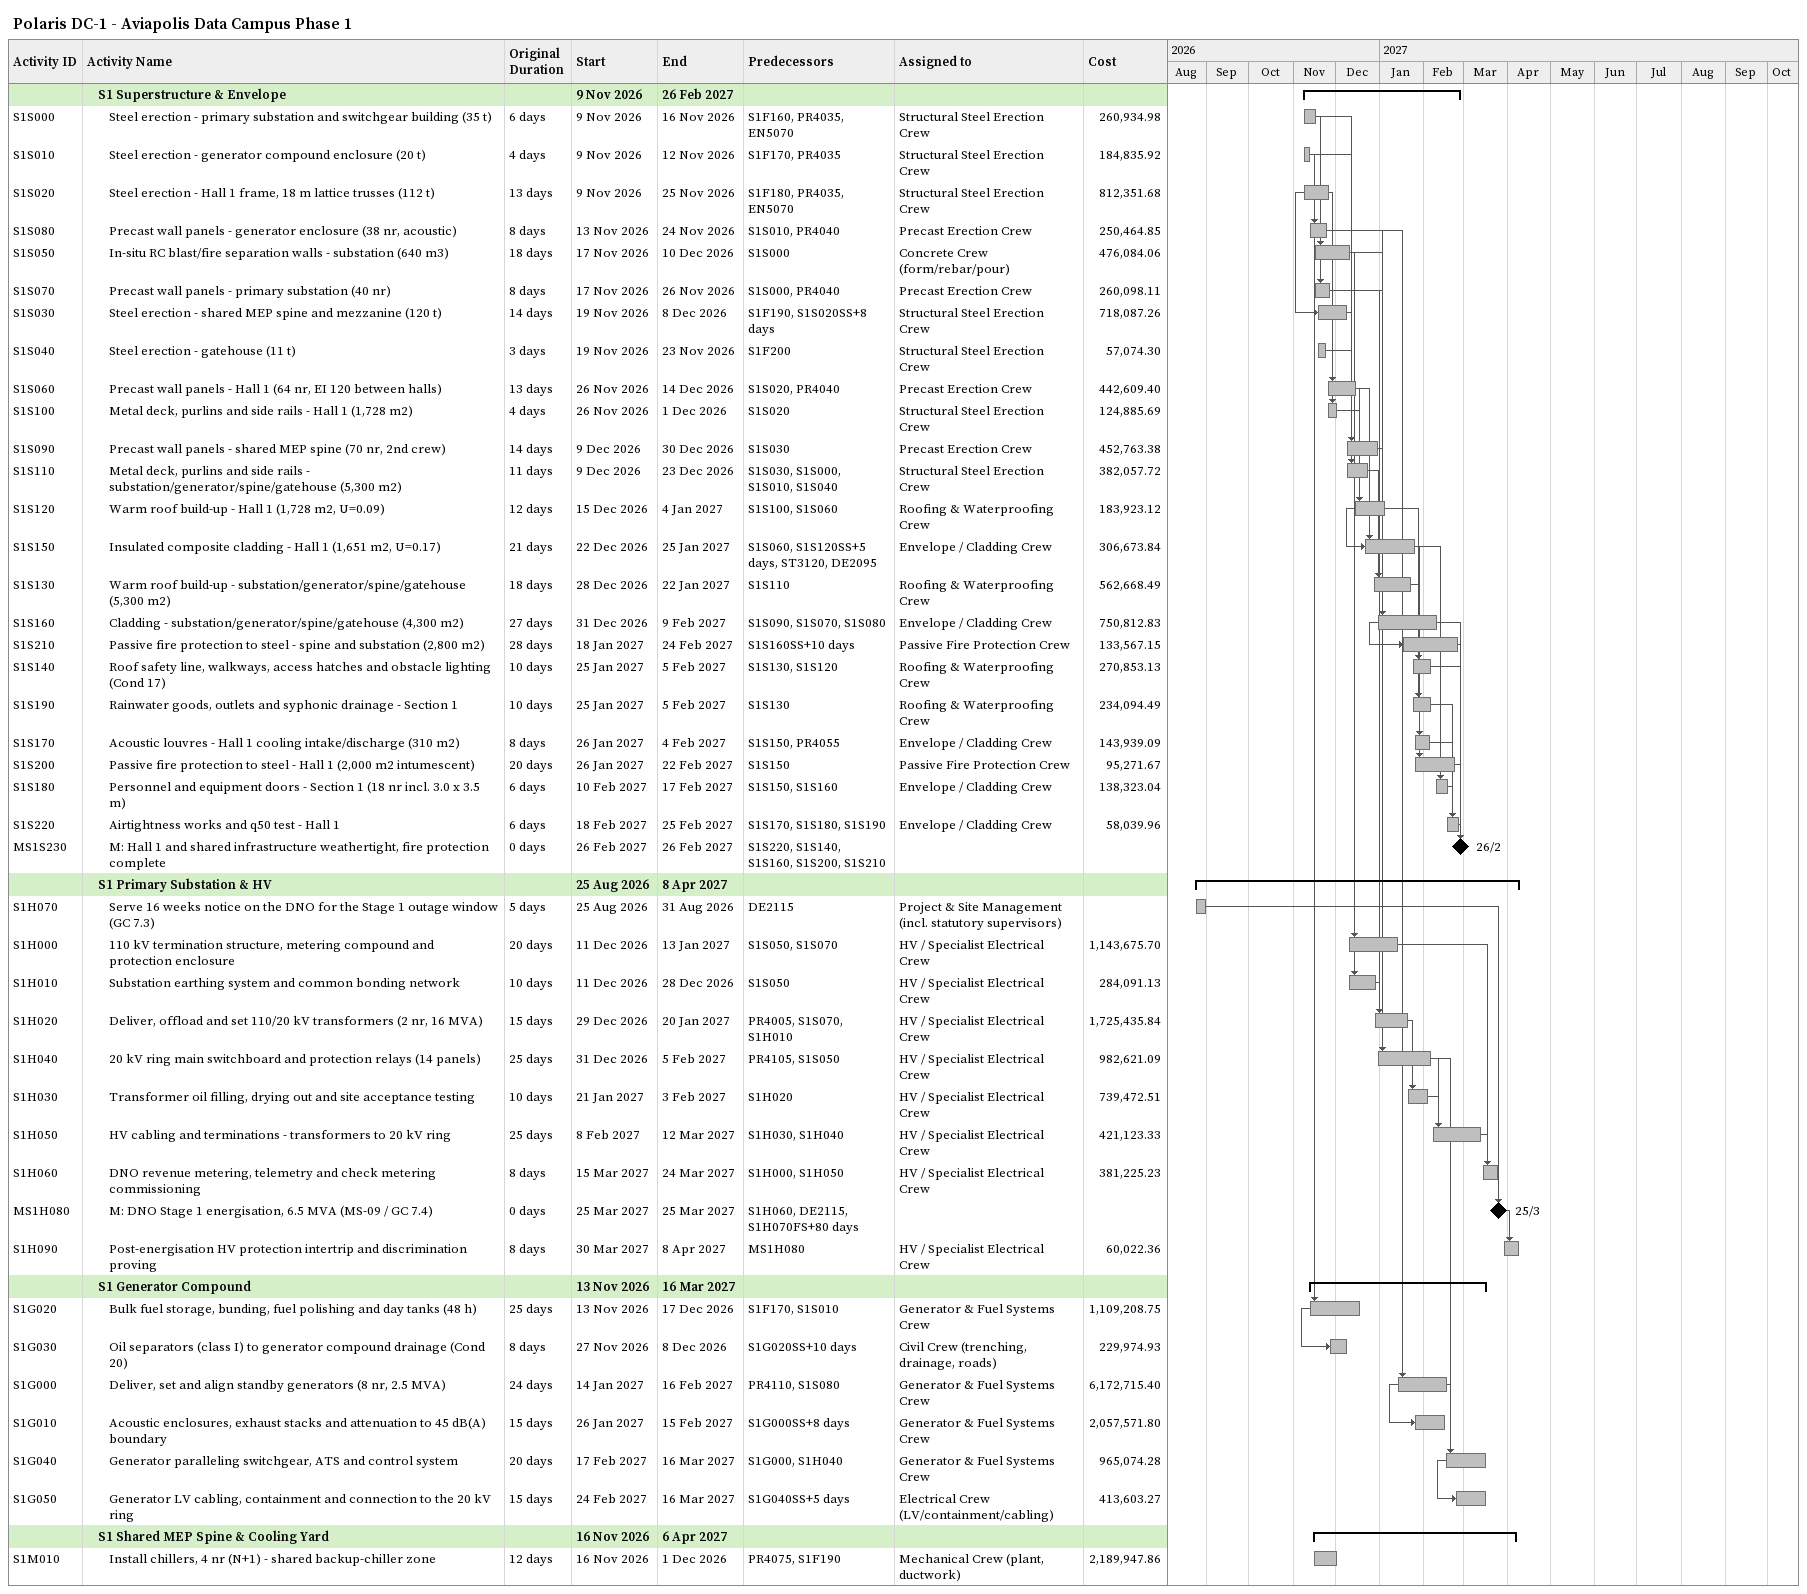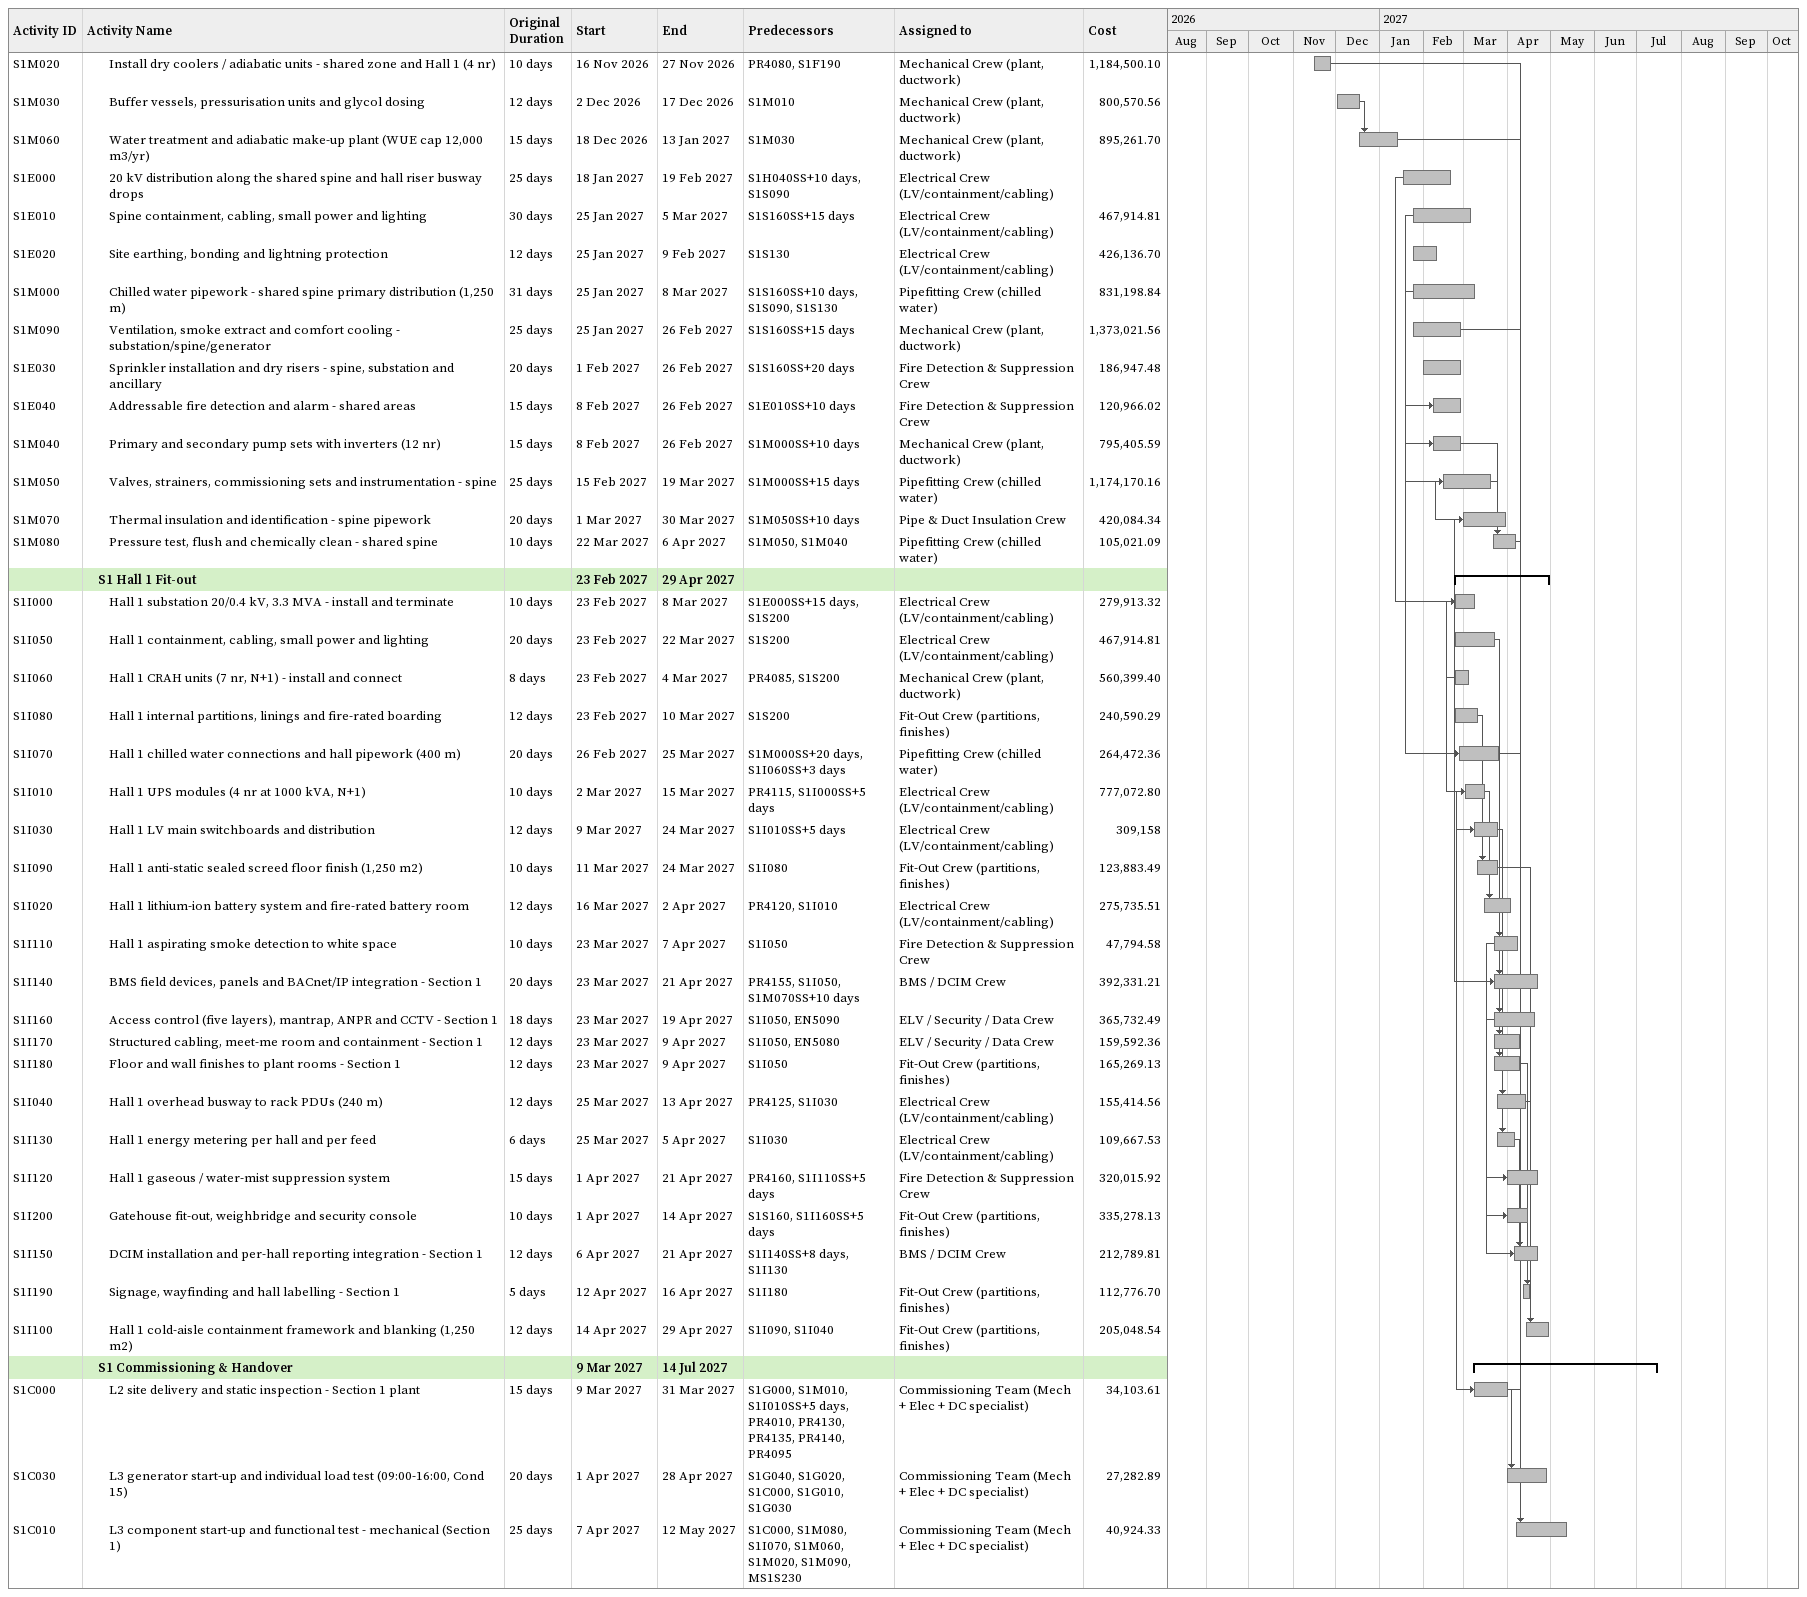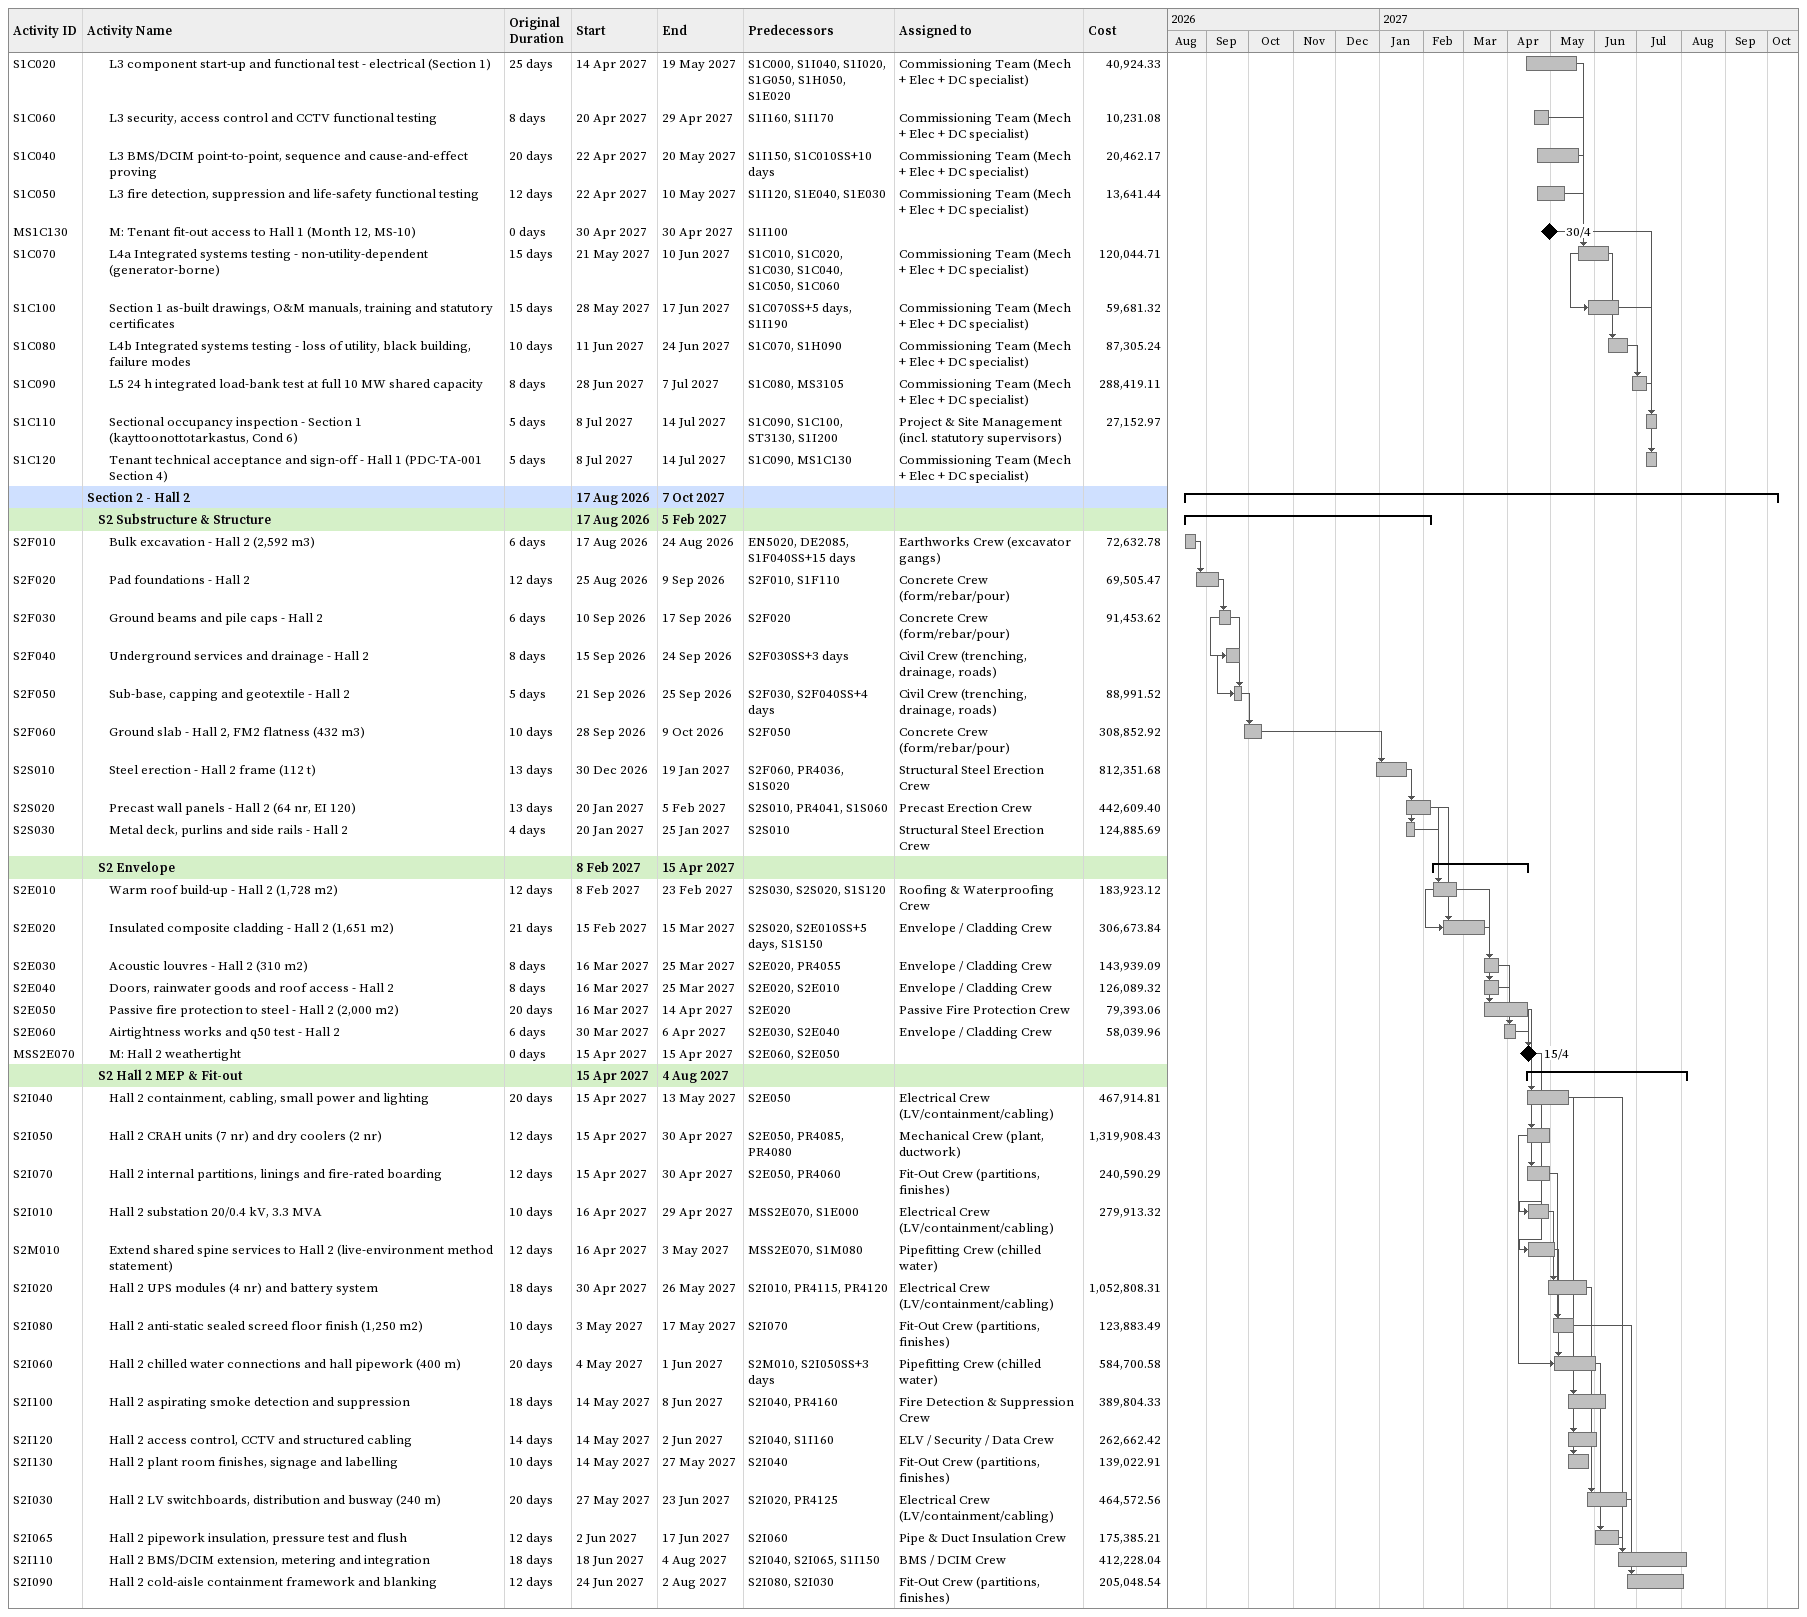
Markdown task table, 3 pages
Polaris DC-1 - Aviapolis Data Campus Phase 1

| ID | Level | Task | Original duration | Start | Finish | Predecessors | Resources | Cost |
|---|---|---|---|---|---|---|---|---|
|  | 2 | **S1 Superstructure & Envelope** |  | 2026-11-09 | 2027-02-26 |  |  |  |
| S1S000 | 3 | Steel erection - primary substation and switchgear building (35 t) | 6d | 2026-11-09 | 2026-11-16 | S1F160, PR4035, EN5070 | Structural Steel Erection Crew | 260934.98 |
| S1S010 | 3 | Steel erection - generator compound enclosure (20 t) | 4d | 2026-11-09 | 2026-11-12 | S1F170, PR4035 | Structural Steel Erection Crew | 184835.92 |
| S1S020 | 3 | Steel erection - Hall 1 frame, 18 m lattice trusses (112 t) | 13d | 2026-11-09 | 2026-11-25 | S1F180, PR4035, EN5070 | Structural Steel Erection Crew | 812351.68 |
| S1S080 | 3 | Precast wall panels - generator enclosure (38 nr, acoustic) | 8d | 2026-11-13 | 2026-11-24 | S1S010, PR4040 | Precast Erection Crew | 250464.85 |
| S1S050 | 3 | In-situ RC blast/fire separation walls - substation (640 m3) | 18d | 2026-11-17 | 2026-12-10 | S1S000 | Concrete Crew (form/rebar/pour) | 476084.06 |
| S1S070 | 3 | Precast wall panels - primary substation (40 nr) | 8d | 2026-11-17 | 2026-11-26 | S1S000, PR4040 | Precast Erection Crew | 260098.11 |
| S1S030 | 3 | Steel erection - shared MEP spine and mezzanine (120 t) | 14d | 2026-11-19 | 2026-12-08 | S1F190, S1S020SS+8d | Structural Steel Erection Crew | 718087.26 |
| S1S040 | 3 | Steel erection - gatehouse (11 t) | 3d | 2026-11-19 | 2026-11-23 | S1F200 | Structural Steel Erection Crew | 57074.30 |
| S1S060 | 3 | Precast wall panels - Hall 1 (64 nr, EI 120 between halls) | 13d | 2026-11-26 | 2026-12-14 | S1S020, PR4040 | Precast Erection Crew | 442609.40 |
| S1S100 | 3 | Metal deck, purlins and side rails - Hall 1 (1,728 m2) | 4d | 2026-11-26 | 2026-12-01 | S1S020 | Structural Steel Erection Crew | 124885.69 |
| S1S090 | 3 | Precast wall panels - shared MEP spine (70 nr, 2nd crew) | 14d | 2026-12-09 | 2026-12-30 | S1S030 | Precast Erection Crew | 452763.38 |
| S1S110 | 3 | Metal deck, purlins and side rails - substation/generator/spine/gatehouse (5,300 m2) | 11d | 2026-12-09 | 2026-12-23 | S1S030, S1S000, S1S010, S1S040 | Structural Steel Erection Crew | 382057.72 |
| S1S120 | 3 | Warm roof build-up - Hall 1 (1,728 m2, U=0.09) | 12d | 2026-12-15 | 2027-01-04 | S1S100, S1S060 | Roofing & Waterproofing Crew | 183923.12 |
| S1S150 | 3 | Insulated composite cladding - Hall 1 (1,651 m2, U=0.17) | 21d | 2026-12-22 | 2027-01-25 | S1S060, S1S120SS+5d, ST3120, DE2095 | Envelope / Cladding Crew | 306673.84 |
| S1S130 | 3 | Warm roof build-up - substation/generator/spine/gatehouse (5,300 m2) | 18d | 2026-12-28 | 2027-01-22 | S1S110 | Roofing & Waterproofing Crew | 562668.49 |
| S1S160 | 3 | Cladding - substation/generator/spine/gatehouse (4,300 m2) | 27d | 2026-12-31 | 2027-02-09 | S1S090, S1S070, S1S080 | Envelope / Cladding Crew | 750812.83 |
| S1S210 | 3 | Passive fire protection to steel - spine and substation (2,800 m2) | 28d | 2027-01-18 | 2027-02-24 | S1S160SS+10d | Passive Fire Protection Crew | 133567.15 |
| S1S140 | 3 | Roof safety line, walkways, access hatches and obstacle lighting (Cond 17) | 10d | 2027-01-25 | 2027-02-05 | S1S130, S1S120 | Roofing & Waterproofing Crew | 270853.13 |
| S1S190 | 3 | Rainwater goods, outlets and syphonic drainage - Section 1 | 10d | 2027-01-25 | 2027-02-05 | S1S130 | Roofing & Waterproofing Crew | 234094.49 |
| S1S170 | 3 | Acoustic louvres - Hall 1 cooling intake/discharge (310 m2) | 8d | 2027-01-26 | 2027-02-04 | S1S150, PR4055 | Envelope / Cladding Crew | 143939.09 |
| S1S200 | 3 | Passive fire protection to steel - Hall 1 (2,000 m2 intumescent) | 20d | 2027-01-26 | 2027-02-22 | S1S150 | Passive Fire Protection Crew | 95271.67 |
| S1S180 | 3 | Personnel and equipment doors - Section 1 (18 nr incl. 3.0 x 3.5 m) | 6d | 2027-02-10 | 2027-02-17 | S1S150, S1S160 | Envelope / Cladding Crew | 138323.04 |
| S1S220 | 3 | Airtightness works and q50 test - Hall 1 | 6d | 2027-02-18 | 2027-02-25 | S1S170, S1S180, S1S190 | Envelope / Cladding Crew | 58039.96 |
| MS1S230 | 3 | M: Hall 1 and shared infrastructure weathertight, fire protection complete | 0d | 2027-02-26 | 2027-02-26 | S1S220, S1S140, S1S160, S1S200, S1S210 |  |  |
|  | 2 | **S1 Primary Substation & HV** |  | 2026-08-25 | 2027-04-08 |  |  |  |
| S1H070 | 3 | Serve 16 weeks notice on the DNO for the Stage 1 outage window (GC 7.3) | 5d | 2026-08-25 | 2026-08-31 | DE2115 | Project & Site Management (incl. statutory supervisors) |  |
| S1H000 | 3 | 110 kV termination structure, metering compound and protection enclosure | 20d | 2026-12-11 | 2027-01-13 | S1S050, S1S070 | HV / Specialist Electrical Crew | 1143675.70 |
| S1H010 | 3 | Substation earthing system and common bonding network | 10d | 2026-12-11 | 2026-12-28 | S1S050 | HV / Specialist Electrical Crew | 284091.13 |
| S1H020 | 3 | Deliver, offload and set 110/20 kV transformers (2 nr, 16 MVA) | 15d | 2026-12-29 | 2027-01-20 | PR4005, S1S070, S1H010 | HV / Specialist Electrical Crew | 1725435.84 |
| S1H040 | 3 | 20 kV ring main switchboard and protection relays (14 panels) | 25d | 2026-12-31 | 2027-02-05 | PR4105, S1S050 | HV / Specialist Electrical Crew | 982621.09 |
| S1H030 | 3 | Transformer oil filling, drying out and site acceptance testing | 10d | 2027-01-21 | 2027-02-03 | S1H020 | HV / Specialist Electrical Crew | 739472.51 |
| S1H050 | 3 | HV cabling and terminations - transformers to 20 kV ring | 25d | 2027-02-08 | 2027-03-12 | S1H030, S1H040 | HV / Specialist Electrical Crew | 421123.33 |
| S1H060 | 3 | DNO revenue metering, telemetry and check metering commissioning | 8d | 2027-03-15 | 2027-03-24 | S1H000, S1H050 | HV / Specialist Electrical Crew | 381225.23 |
| MS1H080 | 3 | M: DNO Stage 1 energisation, 6.5 MVA (MS-09 / GC 7.4) | 0d | 2027-03-25 | 2027-03-25 | S1H060, DE2115, S1H070FS+80d |  |  |
| S1H090 | 3 | Post-energisation HV protection intertrip and discrimination proving | 8d | 2027-03-30 | 2027-04-08 | MS1H080 | HV / Specialist Electrical Crew | 60022.36 |
|  | 2 | **S1 Generator Compound** |  | 2026-11-13 | 2027-03-16 |  |  |  |
| S1G020 | 3 | Bulk fuel storage, bunding, fuel polishing and day tanks (48 h) | 25d | 2026-11-13 | 2026-12-17 | S1F170, S1S010 | Generator & Fuel Systems Crew | 1109208.75 |
| S1G030 | 3 | Oil separators (class I) to generator compound drainage (Cond 20) | 8d | 2026-11-27 | 2026-12-08 | S1G020SS+10d | Civil Crew (trenching, drainage, roads) | 229974.93 |
| S1G000 | 3 | Deliver, set and align standby generators (8 nr, 2.5 MVA) | 24d | 2027-01-14 | 2027-02-16 | PR4110, S1S080 | Generator & Fuel Systems Crew | 6172715.40 |
| S1G010 | 3 | Acoustic enclosures, exhaust stacks and attenuation to 45 dB(A) boundary | 15d | 2027-01-26 | 2027-02-15 | S1G000SS+8d | Generator & Fuel Systems Crew | 2057571.80 |
| S1G040 | 3 | Generator paralleling switchgear, ATS and control system | 20d | 2027-02-17 | 2027-03-16 | S1G000, S1H040 | Generator & Fuel Systems Crew | 965074.28 |
| S1G050 | 3 | Generator LV cabling, containment and connection to the 20 kV ring | 15d | 2027-02-24 | 2027-03-16 | S1G040SS+5d | Electrical Crew (LV/containment/cabling) | 413603.27 |
|  | 2 | **S1 Shared MEP Spine & Cooling Yard** |  | 2026-11-16 | 2027-04-06 |  |  |  |
| S1M010 | 3 | Install chillers, 4 nr (N+1) - shared backup-chiller zone | 12d | 2026-11-16 | 2026-12-01 | PR4075, S1F190 | Mechanical Crew (plant, ductwork) | 2189947.86 |
| S1M020 | 3 | Install dry coolers / adiabatic units - shared zone and Hall 1 (4 nr) | 10d | 2026-11-16 | 2026-11-27 | PR4080, S1F190 | Mechanical Crew (plant, ductwork) | 1184500.10 |
| S1M030 | 3 | Buffer vessels, pressurisation units and glycol dosing | 12d | 2026-12-02 | 2026-12-17 | S1M010 | Mechanical Crew (plant, ductwork) | 800570.56 |
| S1M060 | 3 | Water treatment and adiabatic make-up plant (WUE cap 12,000 m3/yr) | 15d | 2026-12-18 | 2027-01-13 | S1M030 | Mechanical Crew (plant, ductwork) | 895261.70 |
| S1E000 | 3 | 20 kV distribution along the shared spine and hall riser busway drops | 25d | 2027-01-18 | 2027-02-19 | S1H040SS+10d, S1S090 | Electrical Crew (LV/containment/cabling) |  |
| S1E010 | 3 | Spine containment, cabling, small power and lighting | 30d | 2027-01-25 | 2027-03-05 | S1S160SS+15d | Electrical Crew (LV/containment/cabling) | 467914.81 |
| S1E020 | 3 | Site earthing, bonding and lightning protection | 12d | 2027-01-25 | 2027-02-09 | S1S130 | Electrical Crew (LV/containment/cabling) | 426136.70 |
| S1M000 | 3 | Chilled water pipework - shared spine primary distribution (1,250 m) | 31d | 2027-01-25 | 2027-03-08 | S1S160SS+10d, S1S090, S1S130 | Pipefitting Crew (chilled water) | 831198.84 |
| S1M090 | 3 | Ventilation, smoke extract and comfort cooling - substation/spine/generator | 25d | 2027-01-25 | 2027-02-26 | S1S160SS+15d | Mechanical Crew (plant, ductwork) | 1373021.56 |
| S1E030 | 3 | Sprinkler installation and dry risers - spine, substation and ancillary | 20d | 2027-02-01 | 2027-02-26 | S1S160SS+20d | Fire Detection & Suppression Crew | 186947.48 |
| S1E040 | 3 | Addressable fire detection and alarm - shared areas | 15d | 2027-02-08 | 2027-02-26 | S1E010SS+10d | Fire Detection & Suppression Crew | 120966.02 |
| S1M040 | 3 | Primary and secondary pump sets with inverters (12 nr) | 15d | 2027-02-08 | 2027-02-26 | S1M000SS+10d | Mechanical Crew (plant, ductwork) | 795405.59 |
| S1M050 | 3 | Valves, strainers, commissioning sets and instrumentation - spine | 25d | 2027-02-15 | 2027-03-19 | S1M000SS+15d | Pipefitting Crew (chilled water) | 1174170.16 |
| S1M070 | 3 | Thermal insulation and identification - spine pipework | 20d | 2027-03-01 | 2027-03-30 | S1M050SS+10d | Pipe & Duct Insulation Crew | 420084.34 |
| S1M080 | 3 | Pressure test, flush and chemically clean - shared spine | 10d | 2027-03-22 | 2027-04-06 | S1M050, S1M040 | Pipefitting Crew (chilled water) | 105021.09 |
|  | 2 | **S1 Hall 1 Fit-out** |  | 2027-02-23 | 2027-04-29 |  |  |  |
| S1I000 | 3 | Hall 1 substation 20/0.4 kV, 3.3 MVA - install and terminate | 10d | 2027-02-23 | 2027-03-08 | S1E000SS+15d, S1S200 | Electrical Crew (LV/containment/cabling) | 279913.32 |
| S1I050 | 3 | Hall 1 containment, cabling, small power and lighting | 20d | 2027-02-23 | 2027-03-22 | S1S200 | Electrical Crew (LV/containment/cabling) | 467914.81 |
| S1I060 | 3 | Hall 1 CRAH units (7 nr, N+1) - install and connect | 8d | 2027-02-23 | 2027-03-04 | PR4085, S1S200 | Mechanical Crew (plant, ductwork) | 560399.40 |
| S1I080 | 3 | Hall 1 internal partitions, linings and fire-rated boarding | 12d | 2027-02-23 | 2027-03-10 | S1S200 | Fit-Out Crew (partitions, finishes) | 240590.29 |
| S1I070 | 3 | Hall 1 chilled water connections and hall pipework (400 m) | 20d | 2027-02-26 | 2027-03-25 | S1M000SS+20d, S1I060SS+3d | Pipefitting Crew (chilled water) | 264472.36 |
| S1I010 | 3 | Hall 1 UPS modules (4 nr at 1000 kVA, N+1) | 10d | 2027-03-02 | 2027-03-15 | PR4115, S1I000SS+5d | Electrical Crew (LV/containment/cabling) | 777072.80 |
| S1I030 | 3 | Hall 1 LV main switchboards and distribution | 12d | 2027-03-09 | 2027-03-24 | S1I010SS+5d | Electrical Crew (LV/containment/cabling) | 309158 |
| S1I090 | 3 | Hall 1 anti-static sealed screed floor finish (1,250 m2) | 10d | 2027-03-11 | 2027-03-24 | S1I080 | Fit-Out Crew (partitions, finishes) | 123883.49 |
| S1I020 | 3 | Hall 1 lithium-ion battery system and fire-rated battery room | 12d | 2027-03-16 | 2027-04-02 | PR4120, S1I010 | Electrical Crew (LV/containment/cabling) | 275735.51 |
| S1I110 | 3 | Hall 1 aspirating smoke detection to white space | 10d | 2027-03-23 | 2027-04-07 | S1I050 | Fire Detection & Suppression Crew | 47794.58 |
| S1I140 | 3 | BMS field devices, panels and BACnet/IP integration - Section 1 | 20d | 2027-03-23 | 2027-04-21 | PR4155, S1I050, S1M070SS+10d | BMS / DCIM Crew | 392331.21 |
| S1I160 | 3 | Access control (five layers), mantrap, ANPR and CCTV - Section 1 | 18d | 2027-03-23 | 2027-04-19 | S1I050, EN5090 | ELV / Security / Data Crew | 365732.49 |
| S1I170 | 3 | Structured cabling, meet-me room and containment - Section 1 | 12d | 2027-03-23 | 2027-04-09 | S1I050, EN5080 | ELV / Security / Data Crew | 159592.36 |
| S1I180 | 3 | Floor and wall finishes to plant rooms - Section 1 | 12d | 2027-03-23 | 2027-04-09 | S1I050 | Fit-Out Crew (partitions, finishes) | 165269.13 |
| S1I040 | 3 | Hall 1 overhead busway to rack PDUs (240 m) | 12d | 2027-03-25 | 2027-04-13 | PR4125, S1I030 | Electrical Crew (LV/containment/cabling) | 155414.56 |
| S1I130 | 3 | Hall 1 energy metering per hall and per feed | 6d | 2027-03-25 | 2027-04-05 | S1I030 | Electrical Crew (LV/containment/cabling) | 109667.53 |
| S1I120 | 3 | Hall 1 gaseous / water-mist suppression system | 15d | 2027-04-01 | 2027-04-21 | PR4160, S1I110SS+5d | Fire Detection & Suppression Crew | 320015.92 |
| S1I200 | 3 | Gatehouse fit-out, weighbridge and security console | 10d | 2027-04-01 | 2027-04-14 | S1S160, S1I160SS+5d | Fit-Out Crew (partitions, finishes) | 335278.13 |
| S1I150 | 3 | DCIM installation and per-hall reporting integration - Section 1 | 12d | 2027-04-06 | 2027-04-21 | S1I140SS+8d, S1I130 | BMS / DCIM Crew | 212789.81 |
| S1I190 | 3 | Signage, wayfinding and hall labelling - Section 1 | 5d | 2027-04-12 | 2027-04-16 | S1I180 | Fit-Out Crew (partitions, finishes) | 112776.70 |
| S1I100 | 3 | Hall 1 cold-aisle containment framework and blanking (1,250 m2) | 12d | 2027-04-14 | 2027-04-29 | S1I090, S1I040 | Fit-Out Crew (partitions, finishes) | 205048.54 |
|  | 2 | **S1 Commissioning & Handover** |  | 2027-03-09 | 2027-07-14 |  |  |  |
| S1C000 | 3 | L2 site delivery and static inspection - Section 1 plant | 15d | 2027-03-09 | 2027-03-31 | S1G000, S1M010, S1I010SS+5d, PR4010, PR4130, PR4135, PR4140, PR4095 | Commissioning Team (Mech + Elec + DC specialist) | 34103.61 |
| S1C030 | 3 | L3 generator start-up and individual load test (09:00-16:00, Cond 15) | 20d | 2027-04-01 | 2027-04-28 | S1G040, S1G020, S1C000, S1G010, S1G030 | Commissioning Team (Mech + Elec + DC specialist) | 27282.89 |
| S1C010 | 3 | L3 component start-up and functional test - mechanical (Section 1) | 25d | 2027-04-07 | 2027-05-12 | S1C000, S1M080, S1I070, S1M060, S1M020, S1M090, MS1S230 | Commissioning Team (Mech + Elec + DC specialist) | 40924.33 |
| S1C020 | 3 | L3 component start-up and functional test - electrical (Section 1) | 25d | 2027-04-14 | 2027-05-19 | S1C000, S1I040, S1I020, S1G050, S1H050, S1E020 | Commissioning Team (Mech + Elec + DC specialist) | 40924.33 |
| S1C060 | 3 | L3 security, access control and CCTV functional testing | 8d | 2027-04-20 | 2027-04-29 | S1I160, S1I170 | Commissioning Team (Mech + Elec + DC specialist) | 10231.08 |
| S1C040 | 3 | L3 BMS/DCIM point-to-point, sequence and cause-and-effect proving | 20d | 2027-04-22 | 2027-05-20 | S1I150, S1C010SS+10d | Commissioning Team (Mech + Elec + DC specialist) | 20462.17 |
| S1C050 | 3 | L3 fire detection, suppression and life-safety functional testing | 12d | 2027-04-22 | 2027-05-10 | S1I120, S1E040, S1E030 | Commissioning Team (Mech + Elec + DC specialist) | 13641.44 |
| MS1C130 | 3 | M: Tenant fit-out access to Hall 1 (Month 12, MS-10) | 0d | 2027-04-30 | 2027-04-30 | S1I100 |  |  |
| S1C070 | 3 | L4a Integrated systems testing - non-utility-dependent (generator-borne) | 15d | 2027-05-21 | 2027-06-10 | S1C010, S1C020, S1C030, S1C040, S1C050, S1C060 | Commissioning Team (Mech + Elec + DC specialist) | 120044.71 |
| S1C100 | 3 | Section 1 as-built drawings, O&M manuals, training and statutory certificates | 15d | 2027-05-28 | 2027-06-17 | S1C070SS+5d, S1I190 | Commissioning Team (Mech + Elec + DC specialist) | 59681.32 |
| S1C080 | 3 | L4b Integrated systems testing - loss of utility, black building, failure modes | 10d | 2027-06-11 | 2027-06-24 | S1C070, S1H090 | Commissioning Team (Mech + Elec + DC specialist) | 87305.24 |
| S1C090 | 3 | L5 24 h integrated load-bank test at full 10 MW shared capacity | 8d | 2027-06-28 | 2027-07-07 | S1C080, MS3105 | Commissioning Team (Mech + Elec + DC specialist) | 288419.11 |
| S1C110 | 3 | Sectional occupancy inspection - Section 1 (kayttoonottotarkastus, Cond 6) | 5d | 2027-07-08 | 2027-07-14 | S1C090, S1C100, ST3130, S1I200 | Project & Site Management (incl. statutory supervisors) | 27152.97 |
| S1C120 | 3 | Tenant technical acceptance and sign-off - Hall 1 (PDC-TA-001 Section 4) | 5d | 2027-07-08 | 2027-07-14 | S1C090, MS1C130 | Commissioning Team (Mech + Elec + DC specialist) |  |
|  | 1 | **Section 2 - Hall 2** |  | 2026-08-17 | 2027-10-07 |  |  |  |
|  | 2 | **S2 Substructure & Structure** |  | 2026-08-17 | 2027-02-05 |  |  |  |
| S2F010 | 3 | Bulk excavation - Hall 2 (2,592 m3) | 6d | 2026-08-17 | 2026-08-24 | EN5020, DE2085, S1F040SS+15d | Earthworks Crew (excavator gangs) | 72632.78 |
| S2F020 | 3 | Pad foundations - Hall 2 | 12d | 2026-08-25 | 2026-09-09 | S2F010, S1F110 | Concrete Crew (form/rebar/pour) | 69505.47 |
| S2F030 | 3 | Ground beams and pile caps - Hall 2 | 6d | 2026-09-10 | 2026-09-17 | S2F020 | Concrete Crew (form/rebar/pour) | 91453.62 |
| S2F040 | 3 | Underground services and drainage - Hall 2 | 8d | 2026-09-15 | 2026-09-24 | S2F030SS+3d | Civil Crew (trenching, drainage, roads) |  |
| S2F050 | 3 | Sub-base, capping and geotextile - Hall 2 | 5d | 2026-09-21 | 2026-09-25 | S2F030, S2F040SS+4d | Civil Crew (trenching, drainage, roads) | 88991.52 |
| S2F060 | 3 | Ground slab - Hall 2, FM2 flatness (432 m3) | 10d | 2026-09-28 | 2026-10-09 | S2F050 | Concrete Crew (form/rebar/pour) | 308852.92 |
| S2S010 | 3 | Steel erection - Hall 2 frame (112 t) | 13d | 2026-12-30 | 2027-01-19 | S2F060, PR4036, S1S020 | Structural Steel Erection Crew | 812351.68 |
| S2S020 | 3 | Precast wall panels - Hall 2 (64 nr, EI 120) | 13d | 2027-01-20 | 2027-02-05 | S2S010, PR4041, S1S060 | Precast Erection Crew | 442609.40 |
| S2S030 | 3 | Metal deck, purlins and side rails - Hall 2 | 4d | 2027-01-20 | 2027-01-25 | S2S010 | Structural Steel Erection Crew | 124885.69 |
|  | 2 | **S2 Envelope** |  | 2027-02-08 | 2027-04-15 |  |  |  |
| S2E010 | 3 | Warm roof build-up - Hall 2 (1,728 m2) | 12d | 2027-02-08 | 2027-02-23 | S2S030, S2S020, S1S120 | Roofing & Waterproofing Crew | 183923.12 |
| S2E020 | 3 | Insulated composite cladding - Hall 2 (1,651 m2) | 21d | 2027-02-15 | 2027-03-15 | S2S020, S2E010SS+5d, S1S150 | Envelope / Cladding Crew | 306673.84 |
| S2E030 | 3 | Acoustic louvres - Hall 2 (310 m2) | 8d | 2027-03-16 | 2027-03-25 | S2E020, PR4055 | Envelope / Cladding Crew | 143939.09 |
| S2E040 | 3 | Doors, rainwater goods and roof access - Hall 2 | 8d | 2027-03-16 | 2027-03-25 | S2E020, S2E010 | Envelope / Cladding Crew | 126089.32 |
| S2E050 | 3 | Passive fire protection to steel - Hall 2 (2,000 m2) | 20d | 2027-03-16 | 2027-04-14 | S2E020 | Passive Fire Protection Crew | 79393.06 |
| S2E060 | 3 | Airtightness works and q50 test - Hall 2 | 6d | 2027-03-30 | 2027-04-06 | S2E030, S2E040 | Envelope / Cladding Crew | 58039.96 |
| MSS2E070 | 3 | M: Hall 2 weathertight | 0d | 2027-04-15 | 2027-04-15 | S2E060, S2E050 |  |  |
|  | 2 | **S2 Hall 2 MEP & Fit-out** |  | 2027-04-15 | 2027-08-04 |  |  |  |
| S2I040 | 3 | Hall 2 containment, cabling, small power and lighting | 20d | 2027-04-15 | 2027-05-13 | S2E050 | Electrical Crew (LV/containment/cabling) | 467914.81 |
| S2I050 | 3 | Hall 2 CRAH units (7 nr) and dry coolers (2 nr) | 12d | 2027-04-15 | 2027-04-30 | S2E050, PR4085, PR4080 | Mechanical Crew (plant, ductwork) | 1319908.43 |
| S2I070 | 3 | Hall 2 internal partitions, linings and fire-rated boarding | 12d | 2027-04-15 | 2027-04-30 | S2E050, PR4060 | Fit-Out Crew (partitions, finishes) | 240590.29 |
| S2I010 | 3 | Hall 2 substation 20/0.4 kV, 3.3 MVA | 10d | 2027-04-16 | 2027-04-29 | MSS2E070, S1E000 | Electrical Crew (LV/containment/cabling) | 279913.32 |
| S2M010 | 3 | Extend shared spine services to Hall 2 (live-environment method statement) | 12d | 2027-04-16 | 2027-05-03 | MSS2E070, S1M080 | Pipefitting Crew (chilled water) |  |
| S2I020 | 3 | Hall 2 UPS modules (4 nr) and battery system | 18d | 2027-04-30 | 2027-05-26 | S2I010, PR4115, PR4120 | Electrical Crew (LV/containment/cabling) | 1052808.31 |
| S2I080 | 3 | Hall 2 anti-static sealed screed floor finish (1,250 m2) | 10d | 2027-05-03 | 2027-05-17 | S2I070 | Fit-Out Crew (partitions, finishes) | 123883.49 |
| S2I060 | 3 | Hall 2 chilled water connections and hall pipework (400 m) | 20d | 2027-05-04 | 2027-06-01 | S2M010, S2I050SS+3d | Pipefitting Crew (chilled water) | 584700.58 |
| S2I100 | 3 | Hall 2 aspirating smoke detection and suppression | 18d | 2027-05-14 | 2027-06-08 | S2I040, PR4160 | Fire Detection & Suppression Crew | 389804.33 |
| S2I120 | 3 | Hall 2 access control, CCTV and structured cabling | 14d | 2027-05-14 | 2027-06-02 | S2I040, S1I160 | ELV / Security / Data Crew | 262662.42 |
| S2I130 | 3 | Hall 2 plant room finishes, signage and labelling | 10d | 2027-05-14 | 2027-05-27 | S2I040 | Fit-Out Crew (partitions, finishes) | 139022.91 |
| S2I030 | 3 | Hall 2 LV switchboards, distribution and busway (240 m) | 20d | 2027-05-27 | 2027-06-23 | S2I020, PR4125 | Electrical Crew (LV/containment/cabling) | 464572.56 |
| S2I065 | 3 | Hall 2 pipework insulation, pressure test and flush | 12d | 2027-06-02 | 2027-06-17 | S2I060 | Pipe & Duct Insulation Crew | 175385.21 |
| S2I110 | 3 | Hall 2 BMS/DCIM extension, metering and integration | 18d | 2027-06-18 | 2027-08-04 | S2I040, S2I065, S1I150 | BMS / DCIM Crew | 412228.04 |
| S2I090 | 3 | Hall 2 cold-aisle containment framework and blanking | 12d | 2027-06-24 | 2027-08-02 | S2I080, S2I030 | Fit-Out Crew (partitions, finishes) | 205048.54 |
